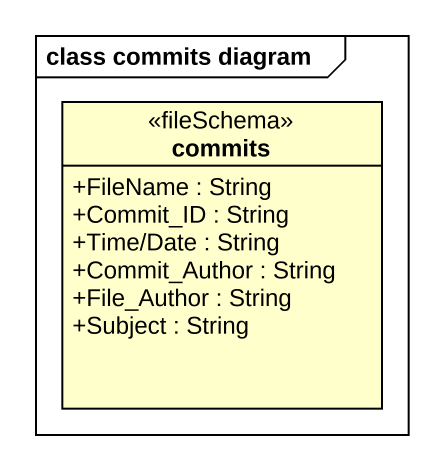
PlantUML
@startuml
mainframe class commits diagram
hide circle
hide empty members
skinparam classAttributeIconSize 0
class commits <<fileSchema>> {
  +FileName : String
  +Commit_ID : String
  +Time/Date : String
  +Commit_Author : String
  +File_Author : String
  +Subject : String
}
@enduml
